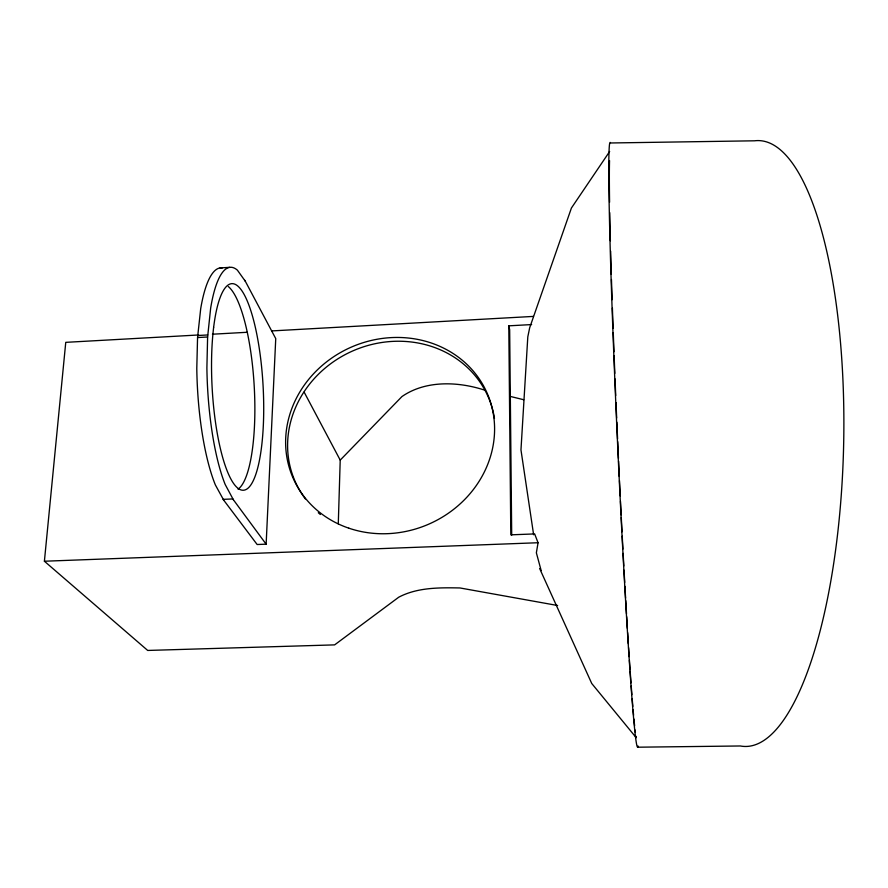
<?xml version="1.0" encoding="UTF-8"?>
<svg xmlns="http://www.w3.org/2000/svg" width="888" height="888" viewBox="0 0 888 888"><rect width="100%" height="100%" fill="white"/><g stroke="black" fill="none" stroke-linecap="round" stroke-linejoin="round"><path stroke-width="1.33" d="M245.321 281.263L237.407 270.174A119.836 29.537 86.8 0 0 210.656 308.147L207.614 336.996L206.893 367.843A119.836 29.537 86.8 0 0 225.186 484.493L233.333 499.689M222.333 267.899A119.747 30.192 86.7 0 0 200.699 308.713L197.558 337.551L196.792 368.376A119.747 30.192 86.7 0 0 215.362 484.915L223.665 500.088M338.284 523.82L340.215 460.117L304.14 392.119M266.134 544.178L232.789 498.945L223.11 499.356L257.143 544.511L266.134 544.178L275.746 338.606L244.822 280.319M557.62 605.505L459.962 587.956C439.427 587.567 417.349 587.368 398.745 597.202L334.621 644.877L147.708 650.449L44.4 561.227L65.756 342.346L198.59 334.976M531.635 324.575L508.791 325.829L510.811 534.831L534.643 533.921L538.061 542.735L536.363 552.824L541.169 570.607M609.656 151.471L571.417 208.025L529.681 327.772L527.805 336.852L520.967 449.905L533.633 534.765M340.215 460.117L401.953 396.559C425.641 380.075 458.319 381.496 484.626 390.121M220.069 267.932L229.57 267.355M212.432 334.21L247.019 332.29M271.928 330.913L533.466 316.406M197.702 335.509L207.748 334.954M197.558 337.551L207.614 336.996M44.4 561.227L538.061 542.735M637.806 747.197L740.37 745.976A303.008 91.841 -88.7 0 0 843.6 446.498A303.008 91.841 -88.7 0 0 754.578 140.804L610.511 142.979A302.775 6.216 87.4 0 0 618.17 456.676A302.775 6.216 87.4 0 0 638.039 745.987M510.234 396.414L523.698 399.722M539.671 568.586L591.752 683.505L636.219 737.684A295.526 6.061 87.4 0 1 635.963 736.241M508.791 325.829L509.668 329.692L511.699 535.064M635.408 732.4A295.526 6.061 87.4 0 1 635.098 729.992M634.631 725.785A295.526 6.061 87.4 0 1 633.943 719.069M633.588 715.273A295.526 6.061 87.4 0 1 633.111 709.9M632.822 706.393A295.526 6.061 87.4 0 1 632.201 698.801M631.879 694.705A295.526 6.061 87.4 0 1 631.213 685.947M630.991 682.872A295.526 6.061 87.4 0 1 630.191 671.528M630.069 669.841A295.526 6.061 87.4 0 1 629.426 660.372M629.181 656.654A295.526 6.061 87.4 0 1 628.593 647.652M628.338 643.667A295.526 6.061 87.4 0 1 627.65 632.645M627.383 628.382A295.526 6.061 87.4 0 1 626.684 616.705M626.506 613.73A295.526 6.061 87.4 0 1 625.74 600.61M625.596 598.068A295.526 6.061 87.4 0 1 624.93 586.38M624.708 582.395A295.526 6.061 87.4 0 1 624.042 570.174M623.809 566.022A295.526 6.061 87.4 0 1 623.132 553.379M622.91 549.117A295.526 6.061 87.4 0 1 622.233 536.186M622.011 531.834A295.526 6.061 87.4 0 1 621.289 517.538M621.156 514.862A295.526 6.061 87.4 0 1 620.49 501.343M620.224 495.87A295.526 6.061 87.4 0 1 619.491 480.674M619.302 476.501A295.526 6.061 87.4 0 1 618.581 461.15M618.459 458.352A295.526 6.061 87.4 0 1 617.704 441.636M617.582 438.861A295.526 6.061 87.4 0 1 616.849 422.2M616.66 417.993A295.526 6.061 87.4 0 1 616.006 402.564M615.717 395.571A295.526 6.061 87.4 0 1 615.04 378.876M614.818 373.371A295.526 6.061 87.4 0 1 614.13 355.744M613.974 351.748A295.526 6.061 87.4 0 1 613.264 332.589M613.109 328.205A295.526 6.061 87.4 0 1 612.398 308.092M612.121 299.7A295.526 6.061 87.4 0 1 611.466 279.52M611.31 274.359A295.526 6.061 87.4 0 1 610.644 251.126M610.378 240.748A295.526 6.061 87.4 0 1 609.756 212.665M609.579 202.264A295.526 6.061 87.4 0 1 609.545 160.55M228.305 286.546A103.374 26.041 86.7 0 1 254.39 389.566A103.374 26.041 86.7 0 1 238.062 489.188M320.379 514.496A105.383 96.226 -23.5 0 1 318.293 512.742M305.394 498.923A105.383 96.226 -23.5 0 1 354.046 350.372A105.383 96.226 -23.5 0 1 494.472 418.448M213.631 327.45A103.463 25.486 86.8 0 0 240.815 489.865A103.463 25.486 86.8 0 0 258.519 343.645A103.463 25.486 86.8 0 0 213.631 327.45M348.818 528.171A105.905 96.614 -23.5 0 0 493.872 417.582A105.905 96.614 -23.5 0 0 327.628 361.05A105.905 96.614 -23.5 0 0 348.818 528.171"/></g></svg>
